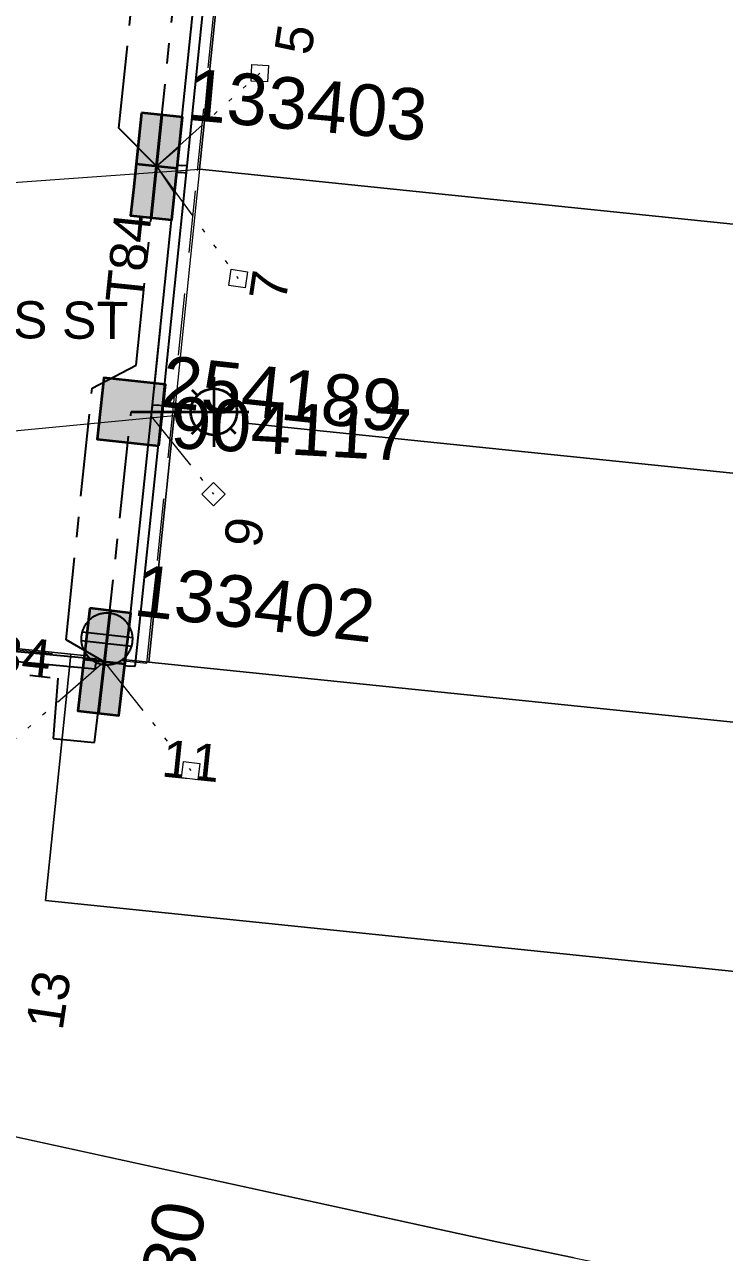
# Model space of a CAD drawing. Header units: metres. Extents: x 293418 to 294566, y 6233478 to 6234177.
# Drawn here: x 294042 to 294075.9, y 6233786 to 6233845.5 of the extents above; entities that cross this region are included whole.
import ezdxf
from ezdxf.enums import TextEntityAlignment as Align

# ---------------------------------------------------------------- set-up
doc = ezdxf.new("R2010")
doc.units = ezdxf.units.M
for name, pattern in [('Cable Exist UG', [7, 4, -1, 1, -1]), ('Dash', [5, 3, -2]), ('PHANTOMX2', [6.6, 3, -0.75, 0.2, -0.75, 0.2, -0.75, 0.2, -0.75])]:
    doc.linetypes.add(name, pattern=pattern)
doc.layers.get('0').update_dxf_attribs({"color": 6})
for name, color, linetype, lineweight in [('_User_LV_Exist', 5, 'Continuous', 35), ('Cadastre Developer_SP_EXT', 98, 'Continuous', 15), ('Cadastre Land Parcels_SP_EXT', 118, 'Continuous', 15), ('Cadastre Roads_SP_EXT', 218, 'Continuous', 15), ('Mains_LV_EXT', 163, 'Continuous', 25), ('Mains_LV_SL_EXT', 135, 'Continuous', 25), ('Services_SP_EXT', 42, 'PHANTOMX2', 20)]:
    doc.layers.add(name, color=color, linetype=linetype, lineweight=lineweight)
for name, color, linetype in [('Duct_SP_EXT', 30, 'Continuous'), ('Equip_LV_EXT', 7, 'Continuous'), ('Equip_SP_SL_EXT', 7, 'Continuous'), ('SupportsUG_SP_LV_EXT', 7, 'Continuous'), ('SupportsUG_SP_LV_SL_EXT', 7, 'Continuous')]:
    doc.layers.add(name, color=color, linetype=linetype)
doc.layers.add('Features_HIDE', color=1, linetype='Continuous', plot=False)
doc.styles.add('COLUMN_LABEL', font='arial.ttf', dxfattribs={"height": 2})
doc.styles.add('iecARIAL', font='arial.ttf', dxfattribs={"height": 2})
doc.styles.add('POLE_LABEL', font='arial.ttf', dxfattribs={"height": 2})
doc.styles.add('SL_LABEL', font='arial.ttf', dxfattribs={"height": 2})
doc.styles.get("Standard").update_dxf_attribs({"font": 'arial.ttf'})

# ---------------------------------------------------------------- blocks, each defined once
blk = doc.blocks.new('SL_LANTERN_EXT')
at = {"flags": 9}
for tag, p in [('LRATECODE', (-7.4, 0)), ('LOUTREACHVOCAB', (-7.2, 0)), ('LOUTREACH', (-7, 0)), ('LANTNUMBER', (-6.6, 0)), ('LNEW', (-6.4, 0)), ('LMASTVOCAB', (-6.2, 0)), ('LMAST', (-6, 0)), ('LLAMPVOCAB', (-5.8, 0)), ('LLAMP', (-5.6, 0)), ('LEXIST', (-5.4, 0)), ('LCHARGE3PERCENT', (-5.2, 0)), ('LCHARGE3', (-5, 0)), ('LCHARGE2PERCENT', (-4.8, 0)), ('LCHARGE2', (-4.6, 0)), ('LCHARGE1PERCENT', (-4.4, 0)), ('LCHARGE1', (-4.2, 0)), ('LCATEGORY', (-4, 0)), ('LBRACKETVOCAB', (-3.8, 0)), ('LBRACKET', (-3.6, 0)), ('LKINGHEIGHT', (-3.4, 0)), ('CREPLACE', (-3.2, 0)), ('CREMOVE', (-3, 0)), ('CNUMBER', (-2.8, 0)), ('CNEW', (-2.6, 0)), ('CEXIST', (-2.4, 0)), ('USAGE', (-2.2, 0)), ('STATE', (-2, 0)), ('OWNED_BY', (-1.8, 0)), ('ORIENTATION', (-1.6, 0)), ('OPERATING_VOLTAGE', (-1.4, 0)), ('NO_PHASES', (-1.2, 0)), ('LANTERN_TYPE', (-1, 0)), ('LANTERN_PURPOSE', (-0.8, 0)), ('CONTROL_TYPE', (-0.6, 0)), ('CONSTRUCTED_VOLTAGE', (-0.4, 0))]:
    blk.add_attdef(tag, text='', height=0.001, rotation=270, dxfattribs=at).set_placement(p, align=Align.MIDDLE_LEFT)
at = {"style": 'SL_LABEL', "flags": 9}
blk.add_attdef('STREET_CODE', text='', height=0.001, rotation=270, dxfattribs=at).set_placement((0.001, 0), align=Align.MIDDLE_LEFT)
at = {"flags": 1}
blk.add_attdef('Z', (0, 0), '', height=0.001, rotation=270, dxfattribs=at)
at = {"width": 0.9}
blk.add_attdef('LNUMBER', text='', height=1, dxfattribs=at).set_placement((7, -1), align=Align.MIDDLE_LEFT)
at = {"flags": 9}
for tag, p in [('LREMOVE', (0, -7.6)), ('LREPLACE', (0, -7.8)), ('LTYPE', (0, -8)), ('LTYPEVOCAB', (0, -8.2)), ('LEGEND', (0, -8.4)), ('SUBURB', (0, -8.6)), ('STREETNAME', (0, -8.8)), ('LOCATION', (0, -9)), ('NOTES', (0, -9.2)), ('MAINTAINED_BY', (0, -9.863))]:
    blk.add_attdef(tag, text='', height=0.001, dxfattribs=at).set_placement(p, align=Align.MIDDLE_LEFT)
blk.add_attdef('OPERATED_BY', (0, -9.607), '', height=0.001, dxfattribs=at)
at = {"layer": 'Features_HIDE', "width": 0.9}
blk.add_attdef('ASSET_NUM', text='', height=1, dxfattribs=at).set_placement((7, 1), align=Align.MIDDLE_LEFT)
blk.add_wipeout([(5.688, 0), (5.061, -1.061), (4, -1.688), (2.939, -1.061), (2.313, 0), (2.939, 1.061), (4, 1.687), (5.061, 1.061)])
for p, q in [((4, 1.687), (4, 0)), ((2.939, 1.061), (3.205, 0.795)), ((5.061, 1.061), (4.795, 0.795)), ((0, 0), (4, 0)), ((4, 0), (5.688, 0)), ((4, 0), (4, -1.688)), ((2.939, -1.061), (3.205, -0.795)), ((5.061, -1.061), (4.795, -0.795))]:
    blk.add_line(p, q)
blk.add_circle((4, 0), 1.125)
blk = doc.blocks.new('CCP_EXT')
at = {"flags": 9}
for tag, p in [('OWNED_BY', (0, -1)), ('USAGE', (0, -1.2)), ('STATE', (0, -1.8)), ('LEGEND', (0, -1.4)), ('LIFE_SUPPORT', (0, -1.6)), ('NOTES', (0, -2))]:
    blk.add_attdef(tag, text='', height=0.2, dxfattribs=at).set_placement(p, align=Align.MIDDLE_LEFT)
blk.add_wipeout([(0, 0.566), (0.566, 0), (0, -0.566), (-0.566, 0)])
blk.add_lwpolyline([(-0.566, 0), (0, 0.566), (0.566, 0), (0, -0.566), (-0.566, 0)])
at = {"flags": 1}
blk.add_attdef('Z', (0, 0), '', height=0.2, dxfattribs=at)
at = {"flags": 9}
for tag, p in [('CCP_TYPE', (0, 0)), ('OPERATING_VOLTAGE', (0, -0.6)), ('CONSTRUCTED_VOLTAGE', (0, -0.2)), ('NO_PHASES', (0, -0.4)), ('ORIENTATION', (0, -0.8))]:
    blk.add_attdef(tag, text='', height=0.2, dxfattribs=at).set_placement(p, align=Align.MIDDLE_LEFT)
blk = doc.blocks.new('LV_UG_LINKS_CLOSED_EXT')
at = {"layer": 'Equip_LV_EXT'}
for tag, flags, p in [('ACTUAL_STATUS', 9, (3, -2)), ('CONSTRUCTED_VOLTAGE', 9, (3, -2.2)), ('NO_PHASES', 9, (3, -2.4)), ('OPERATING_VOLTAGE', 9, (3, -2.6)), ('ORIENTATION', 9, (3, -2.8)), ('STATE', 9, (3, -3)), ('SWITCH_TYPE', 9, (3, -3.2)), ('USAGE', 9, (3, -3.4)), ('NOTES', 9, (3, -3.6)), ('OWNED_BY', 9, (3, -3.8)), ('OPERATED_BY', 9, (3, -4)), ('MAINTAINED_BY', 9, (3, -4.2)), ('TYPE', 9, (3, -4.6)), ('Z', 1, (3, -4.8)), ('NUMBER_OF_PHASES', 9, (3, -4.4))]:
    blk.add_attdef(tag, text='', height=0.2, dxfattribs=dict(at, flags=flags)).set_placement(p, align=Align.MIDDLE_LEFT)
blk.add_wipeout([(4, 1.25), (3.969, 1.25), (3.939, 1.248), (3.908, 1.247), (3.877, 1.244), (3.847, 1.241), (3.817, 1.236), (3.786, 1.232), (3.756, 1.226), (3.726, 1.22), (3.696, 1.213), (3.667, 1.205), (3.637, 1.196), (3.608, 1.187), (3.579, 1.177), (3.55, 1.166), (3.522, 1.155), (3.493, 1.143), (3.466, 1.13), (3.438, 1.117), (3.411, 1.102), (3.384, 1.088), (3.357, 1.072), (3.331, 1.056), (3.306, 1.039), (3.28, 1.022), (3.255, 1.004), (3.231, 0.985), (3.207, 0.966), (3.184, 0.947), (3.161, 0.926), (3.138, 0.905), (3.116, 0.884), (3.095, 0.862), (3.074, 0.839), (3.053, 0.816), (3.034, 0.793), (3.015, 0.769), (2.996, 0.745), (2.978, 0.72), (2.961, 0.694), (2.944, 0.669), (2.928, 0.643), (2.912, 0.616), (2.898, 0.589), (2.883, 0.562), (2.87, 0.534), (2.857, 0.507), (2.845, 0.478), (2.834, 0.45), (2.823, 0.421), (2.813, 0.392), (2.804, 0.363), (2.795, 0.333), (2.787, 0.304), (2.78, 0.274), (2.774, 0.244), (2.768, 0.214), (2.764, 0.183), (2.759, 0.153), (2.756, 0.123), (2.753, 0.092), (2.752, 0.061), (2.75, 0.031), (2.75, 0), (2.75, -0.031), (2.752, -0.061), (2.753, -0.092), (2.756, -0.123), (2.759, -0.153), (2.764, -0.183), (2.768, -0.214), (2.774, -0.244), (2.78, -0.274), (2.787, -0.304), (2.795, -0.333), (2.804, -0.363), (2.813, -0.392), (2.823, -0.421), (2.834, -0.45), (2.845, -0.478), (2.857, -0.507), (2.87, -0.534), (2.883, -0.562), (2.898, -0.589), (2.912, -0.616), (2.928, -0.643), (2.944, -0.669), (2.961, -0.694), (2.978, -0.72), (2.996, -0.745), (3.015, -0.769), (3.034, -0.793), (3.053, -0.816), (3.074, -0.839), (3.095, -0.862), (3.116, -0.884), (3.138, -0.905), (3.161, -0.926), (3.184, -0.947), (3.207, -0.966), (3.231, -0.985), (3.255, -1.004), (3.28, -1.022), (3.306, -1.039), (3.331, -1.056), (3.357, -1.072), (3.384, -1.088), (3.411, -1.102), (3.438, -1.117), (3.466, -1.13), (3.493, -1.143), (3.522, -1.155), (3.55, -1.166), (3.579, -1.177), (3.608, -1.187), (3.637, -1.196), (3.667, -1.205), (3.696, -1.213), (3.726, -1.22), (3.756, -1.226), (3.786, -1.232), (3.817, -1.236), (3.847, -1.241), (3.877, -1.244), (3.908, -1.247), (3.939, -1.248), (3.969, -1.25), (4, -1.25), (4.031, -1.25), (4.061, -1.248), (4.092, -1.247), (4.123, -1.244), (4.153, -1.241), (4.183, -1.236), (4.214, -1.232), (4.244, -1.226), (4.274, -1.22), (4.304, -1.213), (4.333, -1.205), (4.363, -1.196), (4.392, -1.187), (4.421, -1.177), (4.45, -1.166), (4.478, -1.155), (4.507, -1.143), (4.534, -1.13), (4.562, -1.117), (4.589, -1.102), (4.616, -1.088), (4.643, -1.072), (4.669, -1.056), (4.694, -1.039), (4.72, -1.022), (4.745, -1.004), (4.769, -0.985), (4.793, -0.966), (4.816, -0.947), (4.839, -0.926), (4.862, -0.905), (4.884, -0.884), (4.905, -0.862), (4.926, -0.839), (4.947, -0.816), (4.966, -0.793), (4.985, -0.769), (5.004, -0.745), (5.022, -0.72), (5.039, -0.694), (5.056, -0.669), (5.072, -0.643), (5.088, -0.616), (5.102, -0.589), (5.117, -0.562), (5.13, -0.534), (5.143, -0.507), (5.155, -0.478), (5.166, -0.45), (5.177, -0.421), (5.187, -0.392), (5.196, -0.363), (5.205, -0.333), (5.213, -0.304), (5.22, -0.274), (5.226, -0.244), (5.232, -0.214), (5.236, -0.183), (5.241, -0.153), (5.244, -0.123), (5.247, -0.092), (5.248, -0.061), (5.25, -0.031), (5.25, 0), (5.25, 0.031), (5.248, 0.061), (5.247, 0.092), (5.244, 0.123), (5.241, 0.153), (5.236, 0.183), (5.232, 0.214), (5.226, 0.244), (5.22, 0.274), (5.213, 0.304), (5.205, 0.333), (5.196, 0.363), (5.187, 0.392), (5.177, 0.421), (5.166, 0.45), (5.155, 0.478), (5.143, 0.507), (5.13, 0.534), (5.117, 0.562), (5.102, 0.589), (5.088, 0.616), (5.072, 0.643), (5.056, 0.669), (5.039, 0.694), (5.022, 0.72), (5.004, 0.745), (4.985, 0.769), (4.966, 0.793), (4.947, 0.816), (4.926, 0.839), (4.905, 0.862), (4.884, 0.884), (4.862, 0.905), (4.839, 0.926), (4.816, 0.947), (4.793, 0.966), (4.769, 0.985), (4.745, 1.004), (4.72, 1.022), (4.694, 1.039), (4.669, 1.056), (4.643, 1.072), (4.616, 1.088), (4.589, 1.102), (4.562, 1.117), (4.534, 1.13), (4.507, 1.143), (4.478, 1.155), (4.45, 1.166), (4.421, 1.177), (4.392, 1.187), (4.363, 1.196), (4.333, 1.205), (4.304, 1.213), (4.274, 1.22), (4.244, 1.226), (4.214, 1.232), (4.183, 1.236), (4.153, 1.241), (4.123, 1.244), (4.092, 1.247), (4.061, 1.248), (4.031, 1.25)]).dxf.layer = 'Equip_LV_EXT'
for p, q in [((3.792, 1.232), (3.792, -1.232)), ((4.208, 1.232), (4.208, -1.232))]:
    blk.add_line(p, q, dxfattribs=at)
at = {"layer": 'Equip_LV_EXT', "flags": 128}
blk.add_lwpolyline([(4, 1.25), (3.969, 1.25), (3.939, 1.248), (3.908, 1.247), (3.877, 1.244), (3.847, 1.241), (3.817, 1.236), (3.786, 1.232), (3.756, 1.226), (3.726, 1.22), (3.696, 1.213), (3.667, 1.205), (3.637, 1.196), (3.608, 1.187), (3.579, 1.177), (3.55, 1.166), (3.522, 1.155), (3.493, 1.143), (3.466, 1.13), (3.438, 1.117), (3.411, 1.102), (3.384, 1.088), (3.357, 1.072), (3.331, 1.056), (3.306, 1.039), (3.28, 1.022), (3.255, 1.004), (3.231, 0.985), (3.207, 0.966), (3.184, 0.947), (3.161, 0.926), (3.138, 0.905), (3.116, 0.884), (3.095, 0.862), (3.074, 0.839), (3.053, 0.816), (3.034, 0.793), (3.015, 0.769), (2.996, 0.745), (2.978, 0.72), (2.961, 0.694), (2.944, 0.669), (2.928, 0.643), (2.912, 0.616), (2.898, 0.589), (2.883, 0.562), (2.87, 0.534), (2.857, 0.507), (2.845, 0.478), (2.834, 0.45), (2.823, 0.421), (2.813, 0.392), (2.804, 0.363), (2.795, 0.333), (2.787, 0.304), (2.78, 0.274), (2.774, 0.244), (2.768, 0.214), (2.764, 0.183), (2.759, 0.153), (2.756, 0.123), (2.753, 0.092), (2.752, 0.061), (2.75, 0.031), (2.75, 0), (2.75, -0.031), (2.752, -0.061), (2.753, -0.092), (2.756, -0.123), (2.759, -0.153), (2.764, -0.183), (2.768, -0.214), (2.774, -0.244), (2.78, -0.274), (2.787, -0.304), (2.795, -0.333), (2.804, -0.363), (2.813, -0.392), (2.823, -0.421), (2.834, -0.45), (2.845, -0.478), (2.857, -0.507), (2.87, -0.534), (2.883, -0.562), (2.898, -0.589), (2.912, -0.616), (2.928, -0.643), (2.944, -0.669), (2.961, -0.694), (2.978, -0.72), (2.996, -0.745), (3.015, -0.769), (3.034, -0.793), (3.053, -0.816), (3.074, -0.839), (3.095, -0.862), (3.116, -0.884), (3.138, -0.905), (3.161, -0.926), (3.184, -0.947), (3.207, -0.966), (3.231, -0.985), (3.255, -1.004), (3.28, -1.022), (3.306, -1.039), (3.331, -1.056), (3.357, -1.072), (3.384, -1.088), (3.411, -1.102), (3.438, -1.117), (3.466, -1.13), (3.493, -1.143), (3.522, -1.155), (3.55, -1.166), (3.579, -1.177), (3.608, -1.187), (3.637, -1.196), (3.667, -1.205), (3.696, -1.213), (3.726, -1.22), (3.756, -1.226), (3.786, -1.232), (3.817, -1.236), (3.847, -1.241), (3.877, -1.244), (3.908, -1.247), (3.939, -1.248), (3.969, -1.25), (4, -1.25), (4.031, -1.25), (4.061, -1.248), (4.092, -1.247), (4.123, -1.244), (4.153, -1.241), (4.183, -1.236), (4.214, -1.232), (4.244, -1.226), (4.274, -1.22), (4.304, -1.213), (4.333, -1.205), (4.363, -1.196), (4.392, -1.187), (4.421, -1.177), (4.45, -1.166), (4.478, -1.155), (4.507, -1.143), (4.534, -1.13), (4.562, -1.117), (4.589, -1.102), (4.616, -1.088), (4.643, -1.072), (4.669, -1.056), (4.694, -1.039), (4.72, -1.022), (4.745, -1.004), (4.769, -0.985), (4.793, -0.966), (4.816, -0.947), (4.839, -0.926), (4.862, -0.905), (4.884, -0.884), (4.905, -0.862), (4.926, -0.839), (4.947, -0.816), (4.966, -0.793), (4.985, -0.769), (5.004, -0.745), (5.022, -0.72), (5.039, -0.694), (5.056, -0.669), (5.072, -0.643), (5.088, -0.616), (5.102, -0.589), (5.117, -0.562), (5.13, -0.534), (5.143, -0.507), (5.155, -0.478), (5.166, -0.45), (5.177, -0.421), (5.187, -0.392), (5.196, -0.363), (5.205, -0.333), (5.213, -0.304), (5.22, -0.274), (5.226, -0.244), (5.232, -0.214), (5.236, -0.183), (5.241, -0.153), (5.244, -0.123), (5.247, -0.092), (5.248, -0.061), (5.25, -0.031), (5.25, 0), (5.25, 0.031), (5.248, 0.061), (5.247, 0.092), (5.244, 0.123), (5.241, 0.153), (5.236, 0.183), (5.232, 0.214), (5.226, 0.244), (5.22, 0.274), (5.213, 0.304), (5.205, 0.333), (5.196, 0.363), (5.187, 0.392), (5.177, 0.421), (5.166, 0.45), (5.155, 0.478), (5.143, 0.507), (5.13, 0.534), (5.117, 0.562), (5.102, 0.589), (5.088, 0.616), (5.072, 0.643), (5.056, 0.669), (5.039, 0.694), (5.022, 0.72), (5.004, 0.745), (4.985, 0.769), (4.966, 0.793), (4.947, 0.816), (4.926, 0.839), (4.905, 0.862), (4.884, 0.884), (4.862, 0.905), (4.839, 0.926), (4.816, 0.947), (4.793, 0.966), (4.769, 0.985), (4.745, 1.004), (4.72, 1.022), (4.694, 1.039), (4.669, 1.056), (4.643, 1.072), (4.616, 1.088), (4.589, 1.102), (4.562, 1.117), (4.534, 1.13), (4.507, 1.143), (4.478, 1.155), (4.45, 1.166), (4.421, 1.177), (4.392, 1.187), (4.363, 1.196), (4.333, 1.205), (4.304, 1.213), (4.274, 1.22), (4.244, 1.226), (4.214, 1.232), (4.183, 1.236), (4.153, 1.241), (4.123, 1.244), (4.092, 1.247), (4.061, 1.248), (4.031, 1.25)], close=True, dxfattribs=at)
blk = doc.blocks.new('PILLAR_EXT')
blk.add_hatch(color=256).paths.add_polyline_path([(-2.5, 1), (-2.5, -1), (2.5, -1), (2.5, 1)])
for p, q in [((0, 1), (0, -1)), ((-2.5, 0), (2.5, 0))]:
    blk.add_line(p, q)
at = {"ltscale": 10}
blk.add_line((2.5, 0), (-2.5, 0), dxfattribs=at)
blk.add_lwpolyline([(-2.5, -1), (-1.25, -1), (1.25, -1), (2.5, -1), (2.5, 1), (-2.5, 1)], close=True)
at = {"width": 0.9, "flags": 8}
blk.add_attdef('ASSET_NUM', text='', height=2, rotation=90, dxfattribs=at).set_placement((-2, 4), align=Align.MIDDLE_LEFT)
for tag, p, flags in [('OWNED_BY', (0, -0.2), 9), ('STATE', (0, -0.4), 9), ('SUPPORT_TYPE', (0, -0.6), 9), ('USAGE', (0, -0.8), 9), ('LEGEND', (0, -1), 9), ('LOCATION', (0, -1.2), 9), ('STREETNAME', (0, -1.8), 9), ('NOTES', (0, -1.4), 9), ('PARENT', (0, -1.6), 9), ('SUBURB', (0, -2), 1)]:
    blk.add_attdef(tag, p, '', height=0.2, dxfattribs=dict(flags=flags))
blk = doc.blocks.new('COLUMN_EXT')
blk.add_hatch(color=256).paths.add_polyline_path([(1.5, -1.5), (1.5, 1.5), (-1.5, 1.5), (-1.5, -1.5)])
blk.add_lwpolyline([(1.5, 1.5), (-1.5, 1.5), (-1.5, -1.5), (1.5, -1.5)], close=True)
at = {"flags": 9}
for tag, p in [('SUBURB', (-1.813, 1.8)), ('NOTES', (-1.813, 2)), ('STREETNAME', (-1.813, 1.6)), ('LOCATION', (-1.813, 1.4)), ('LEGEND', (-1.813, 1.2)), ('OWNED_BY', (-1.813, 0.6)), ('USAGE', (-1.813, 1)), ('STATE', (-1.813, 0.8)), ('COLUMN_TYPE', (-1.813, 0.4))]:
    blk.add_attdef(tag, text='', height=0.2, rotation=180, dxfattribs=at).set_placement(p, align=Align.MIDDLE_LEFT)
at = {"flags": 1}
blk.add_attdef('Z', (-1.813, 2.351), '', height=0.2, rotation=180, dxfattribs=at)
at = {"flags": 9}
for tag, style, p in [('STRUCTURE_PLANT_NUMBER', 'POLE_LABEL', (-1.813, -0.031)), ('STREET_CODE', 'COLUMN_LABEL', (-1.813, 0.2))]:
    blk.add_attdef(tag, text='', height=0.2, rotation=180, dxfattribs=dict(at, style=style)).set_placement(p, align=Align.MIDDLE_LEFT)
at = {"style": 'COLUMN_LABEL', "width": 0.9, "flags": 8}
blk.add_attdef('ASSET_NUM', text='', height=2, rotation=270, dxfattribs=at).set_placement((2, -4), align=Align.MIDDLE_LEFT)

msp = doc.modelspace()

# ---------------------------------------------------------------- linework, layer by layer
at = {"layer": 'Cadastre Land Parcels_SP_EXT', "linetype": 'Continuous'}
for points in [[(294090.278, 6233846.428), (294051.738, 6233850.394), (294050.51, 6233838.455), (294089.05, 6233834.489), (294090.278, 6233846.428)], [(294089.05, 6233834.489), (294050.51, 6233838.455), (294049.283, 6233826.517), (294087.821, 6233822.55), (294089.05, 6233834.489)], [(294087.821, 6233822.55), (294049.283, 6233826.517), (294048.055, 6233814.579), (294086.593, 6233810.612), (294087.821, 6233822.55)], [(294085.365, 6233798.674), (294043.046, 6233803.03), (294044.275, 6233814.968), (294040.494, 6233815.358), (294038.123, 6233792.334), (294063.029, 6233786.902), (294064.904, 6233786.497), (294066.781, 6233786.099), (294068.659, 6233785.709), (294070.538, 6233785.328), (294072.42, 6233784.953), (294074.303, 6233784.586), (294076.187, 6233784.226), (294078.073, 6233783.874), (294079.959, 6233783.53), (294081.848, 6233783.194), (294083.738, 6233782.865), (294085.365, 6233798.674)], [(294086.593, 6233810.612), (294048.055, 6233814.579), (294044.275, 6233814.968), (294043.046, 6233803.03), (294085.365, 6233798.674), (294086.593, 6233810.612)]]:
    msp.add_lwpolyline(points, close=True, dxfattribs=at)
msp.add_lwpolyline([(294068.659, 6233785.709), (294066.781, 6233786.099), (294064.904, 6233786.497), (294063.029, 6233786.902), (294004.591, 6233799.647), (294003.185, 6233799.958), (294001.781, 6233800.276), (294000.379, 6233800.602), (293998.978, 6233800.935), (293997.579, 6233801.277), (293996.183, 6233801.626), (293994.788, 6233801.983), (293993.395, 6233802.346), (293992.004, 6233802.719)], dxfattribs=at)
at = {"layer": 'Cadastre Roads_SP_EXT', "linetype": 'Continuous'}
msp.add_lwpolyline([(294038.01, 6233858.685), (294035.822, 6233837.41), (294050.51, 6233838.455), (294050.51, 6233838.455), (294051.738, 6233850.394)], dxfattribs=at)
at = {"layer": 'Duct_SP_EXT'}
for p, q in [((294050.638, 6233850.55), (294049.416, 6233838.673)), ((294051.116, 6233850.501), (294049.893, 6233838.624)), ((294049.416, 6233838.673), (294048.219, 6233827.049)), ((294049.893, 6233838.624), (294048.696, 6233826.999)), ((294049.416, 6233838.673), (294049.379, 6233838.318)), ((294049.416, 6233838.673), (294049.655, 6233838.648)), ((294049.416, 6233838.673), (294049.655, 6233838.648)), ((294049.893, 6233838.624), (294049.655, 6233838.648)), ((294049.893, 6233838.624), (294049.655, 6233838.648)), ((294049.893, 6233838.624), (294049.857, 6233838.269)), ((294049.379, 6233838.318), (294049.618, 6233838.294)), ((294049.857, 6233838.269), (294049.618, 6233838.294)), ((294048.219, 6233827.049), (294048.458, 6233827.024)), ((294048.219, 6233827.049), (294048.458, 6233827.024)), ((294048.696, 6233826.999), (294048.458, 6233827.024)), ((294048.696, 6233826.999), (294048.458, 6233827.024))]:
    msp.add_line(p, q, dxfattribs=at)
at = {"layer": 'Mains_LV_SL_EXT', "linetype": 'Cable Exist UG'}
msp.add_lwpolyline([(294048.429, 6233838.606), (294049.658, 6233850.543), (294049.658, 6233850.543), (294050.467, 6233858.408), (294050.467, 6233858.408, 0.135754), (294048.891, 6233867.74)], format="xyb", dxfattribs=at)

# ---------------------------------------------------------------- block references
at = {"layer": '_User_LV_Exist'}
ref = msp.add_blockref('PILLAR_EXT', (294045.807, 6233773.462), dxfattribs=dict(at, rotation=169.0651894571972))
ref.add_attrib('ASSET_NUM', '119030', dxfattribs={"layer": '0', "height": 2.5, "rotation": 78.41799, "style": 'iecARIAL'}).set_placement((294047.307, 6233776.962), align=Align.MIDDLE_LEFT)
at = {"layer": 'SupportsUG_SP_LV_EXT'}
ref = msp.add_blockref('PILLAR_EXT', (294045.807, 6233773.462), dxfattribs=dict(at, rotation=169.0651894571972))
ref.add_attrib('ASSET_NUM', '119030', dxfattribs={"layer": '0', "height": 2.5, "rotation": 78.41799, "style": 'iecARIAL'}).set_placement((294047.307, 6233776.962), align=Align.MIDDLE_LEFT)

# ---------------------------------------------------------------- texts
at = {"layer": 'Cadastre Roads_SP_EXT'}
msp.add_text('CURLEWIS ST', height=1.8, rotation=359.59934, dxfattribs=at).set_placement((294029.869, 6233830.35))
at = {"layer": 'Features_HIDE'}
for s, rotation, p in [('5', 81.47111, (294055.904, 6233843.933)), ('7', 81.4704, (294054.676, 6233831.994)), ('9', 81.4704, (294053.449, 6233820.056)), ('11', 354.08505, (294048.623, 6233809.046)), ('13', 81.50727, (294043.873, 6233796.69))]:
    msp.add_text(s, height=1.8, rotation=rotation, dxfattribs=at).set_placement(p)
at = {"layer": 'Mains_LV_EXT'}
for rotation, p in [(84.12388, (294047.741, 6233831.917)), (353.90408, (294038.907, 6233814.3))]:
    msp.add_text('T84', height=1.8, rotation=rotation, dxfattribs=at).set_placement(p)

# ---------------------------------------------------------------- next in the draw order: block references
at = {"layer": 'Services_SP_EXT'}
for p, rotation in [((294053.427, 6233843.109), 222.0046661972641), ((294052.382, 6233833.163), 126.0046662626234), ((294050.081, 6233809.321), 128.4666759694366)]:
    msp.add_blockref('CCP_EXT', p, dxfattribs=dict(at, rotation=rotation))
msp.add_blockref('CCP_EXT', (294051.193, 6233822.722), dxfattribs=at)

# ---------------------------------------------------------------- next in the draw order: linework, layer by layer
at = {"layer": 'Cadastre Developer_SP_EXT', "linetype": 'Dash'}
msp.add_lwpolyline([(294037.924, 6233858.629), (294035.734, 6233837.355), (294032.448, 6233834.727), (294025.65, 6233835.695), (294024.182, 6233826.41), (294029.267, 6233825.664), (294034.365, 6233825.031), (294031.124, 6233793.532), (294038.006, 6233792.033), (294038.006, 6233792.033), (294040.402, 6233815.306), (294047.961, 6233814.528), (294050.419, 6233838.401), (294051.647, 6233850.338)], dxfattribs=at)
at = {"layer": 'Cadastre Roads_SP_EXT', "linetype": 'Continuous'}
msp.add_lwpolyline([(294049.283, 6233826.517), (294034.451, 6233825.085), (294031.239, 6233793.835), (294038.123, 6233792.334), (294040.494, 6233815.358), (294044.275, 6233814.968), (294048.055, 6233814.579), (294049.283, 6233826.517)], close=True, dxfattribs=at)
at = {"layer": 'Mains_LV_EXT', "linetype": 'Cable Exist UG'}
msp.add_lwpolyline([(294048.429, 6233838.606), (294046.608, 6233840.452), (294046.608, 6233840.452), (294047.668, 6233850.747), (294048.467, 6233858.509), (294048.555, 6233860.254), (294048.466, 6233861.905), (294048.14, 6233864.013), (294047.737, 6233865.515), (294047.019, 6233867.242), (294046.347, 6233868.422), (294047.918, 6233869.361), (294047.918, 6233869.361, 0.07019), (294045.728, 6233872.399), (294045.728, 6233872.399), (294044.384, 6233873.825), (294046.848, 6233876.242), (294053.48, 6233883.054)], format="xyb", dxfattribs=at)
at = {"layer": 'Services_SP_EXT'}
for points in [[(294048.429, 6233838.606), (294049.529, 6233839.547), (294049.529, 6233839.547), (294050.652, 6233850.441), (294054.737, 6233853.25)], [(294048.429, 6233838.606), (294053.427, 6233843.109)], [(294048.429, 6233838.606), (294049.267, 6233837.343), (294049.267, 6233837.343), (294048.185, 6233826.465), (294051.193, 6233822.722)], [(294048.429, 6233838.606), (294052.382, 6233833.163)]]:
    msp.add_lwpolyline(points, dxfattribs=at)

# ---------------------------------------------------------------- next in the draw order: block references
at = {"layer": '_User_LV_Exist'}
ref = msp.add_blockref('PILLAR_EXT', (294048.429, 6233838.606), dxfattribs=dict(at, rotation=264.0046662459787))
ref.add_attrib('ASSET_NUM', '133403', dxfattribs={"layer": '0', "height": 2.5, "rotation": 354.84556, "style": 'iecARIAL'}).set_placement((294049.929, 6233842.106), align=Align.MIDDLE_LEFT)
at = {"layer": 'SupportsUG_SP_LV_EXT'}
ref = msp.add_blockref('PILLAR_EXT', (294048.429, 6233838.606), dxfattribs=dict(at, rotation=264.0046662459787))
ref.add_attrib('ASSET_NUM', '133403', dxfattribs={"layer": '0', "height": 2.5, "rotation": 354.84556, "style": 'iecARIAL'}).set_placement((294049.929, 6233842.106), align=Align.MIDDLE_LEFT)

# ---------------------------------------------------------------- next in the draw order: block references
at = {"layer": 'Equip_LV_EXT', "rotation": 83.55839994128789}
msp.add_blockref('LV_UG_LINKS_CLOSED_EXT', (294045.575, 6233811.728), dxfattribs=at)

# ---------------------------------------------------------------- next in the draw order: linework, layer by layer
at = {"layer": 'Duct_SP_EXT'}
for p, q in [((294048.219, 6233827.049), (294046.9, 6233814.411)), ((294048.696, 6233826.999), (294047.377, 6233814.361)), ((294045.462, 6233814.238), (294035.687, 6233815.151)), ((294045.506, 6233814.716), (294035.732, 6233815.629)), ((294045.506, 6233814.716), (294045.484, 6233814.477)), ((294045.462, 6233814.238), (294045.484, 6233814.477)), ((294046.9, 6233814.411), (294047.138, 6233814.386)), ((294047.377, 6233814.361), (294047.138, 6233814.386))]:
    msp.add_line(p, q, dxfattribs=at)
at = {"layer": 'Mains_LV_EXT', "linetype": 'Cable Exist UG'}
for points in [[(294045.898, 6233814.588), (294044.043, 6233815.652), (294044.043, 6233815.652), (294045.312, 6233827.853), (294047.436, 6233828.96), (294047.436, 6233828.96), (294048.429, 6233838.606)], [(294037.638, 6233818.099), (294037.314, 6233814.47), (294043.647, 6233813.794), (294043.415, 6233810.88), (294045.427, 6233810.686), (294045.898, 6233814.588)]]:
    msp.add_lwpolyline(points, dxfattribs=at)
at = {"layer": 'Mains_LV_SL_EXT', "linetype": 'Cable Exist UG'}
msp.add_lwpolyline([(294045.898, 6233814.588), (294047.204, 6233826.704)], dxfattribs=at)
at = {"layer": 'Services_SP_EXT'}
for points in [[(294045.898, 6233814.588), (294041.083, 6233810.423)], [(294045.898, 6233814.588), (294050.081, 6233809.321)]]:
    msp.add_lwpolyline(points, dxfattribs=at)

# ---------------------------------------------------------------- next in the draw order: block references
at = {"layer": '_User_LV_Exist'}
ref = msp.add_blockref('PILLAR_EXT', (294045.898, 6233814.588), dxfattribs=dict(at, rotation=263.4372016098114))
ref.add_attrib('ASSET_NUM', '133402', dxfattribs={"layer": '0', "height": 2.5, "rotation": 353.50314, "style": 'iecARIAL'}).set_placement((294047.398, 6233818.088), align=Align.MIDDLE_LEFT)
at = {"layer": 'SupportsUG_SP_LV_EXT'}
ref = msp.add_blockref('PILLAR_EXT', (294045.898, 6233814.588), dxfattribs=dict(at, rotation=263.4372016098114))
ref.add_attrib('ASSET_NUM', '133402', dxfattribs={"layer": '0', "height": 2.5, "rotation": 353.50314, "style": 'iecARIAL'}).set_placement((294047.398, 6233818.088), align=Align.MIDDLE_LEFT)

# ---------------------------------------------------------------- next in the draw order: block references
at = {"layer": 'Equip_SP_SL_EXT'}
ref = msp.add_blockref('SL_LANTERN_EXT', (294047.204, 6233826.704), dxfattribs=at)
ref.add_attrib('ASSET_NUM', '254189', dxfattribs={"layer": '0', "height": 2.5, "rotation": 353.862, "style": 'iecARIAL'}).set_placement((294048.704, 6233828.204), align=Align.MIDDLE_LEFT)

# ---------------------------------------------------------------- next in the draw order: block references
at = {"layer": 'SupportsUG_SP_LV_SL_EXT'}
ref = msp.add_blockref('COLUMN_EXT', (294047.204, 6233826.704), dxfattribs=dict(at, rotation=263.8620023564968))
ref.add_attrib('ASSET_NUM', '904117', dxfattribs={"layer": '0', "height": 2.5, "rotation": 356.83741, "style": 'COLUMN_LABEL'}).set_placement((294049.204, 6233827.454), align=Align.TOP_LEFT)

# ---------------------------------------------------------------- next in the draw order: block references
at = {"layer": '_User_LV_Exist'}
ref = msp.add_blockref('SL_LANTERN_EXT', (294047.204, 6233826.704), dxfattribs=at)
ref.add_attrib('ASSET_NUM', '254189', dxfattribs={"layer": '0', "height": 2.5, "rotation": 353.862, "style": 'iecARIAL'}).set_placement((294048.704, 6233828.204), align=Align.MIDDLE_LEFT)

# ---------------------------------------------------------------- next in the draw order: block references
ref = msp.add_blockref('COLUMN_EXT', (294047.204, 6233826.704), dxfattribs=dict(at, rotation=263.8620023564968))
ref.add_attrib('ASSET_NUM', '904117', dxfattribs={"layer": '0', "height": 2.5, "rotation": 356.83741, "style": 'COLUMN_LABEL'}).set_placement((294049.204, 6233827.454), align=Align.TOP_LEFT)

doc.saveas('drawing.dxf')
